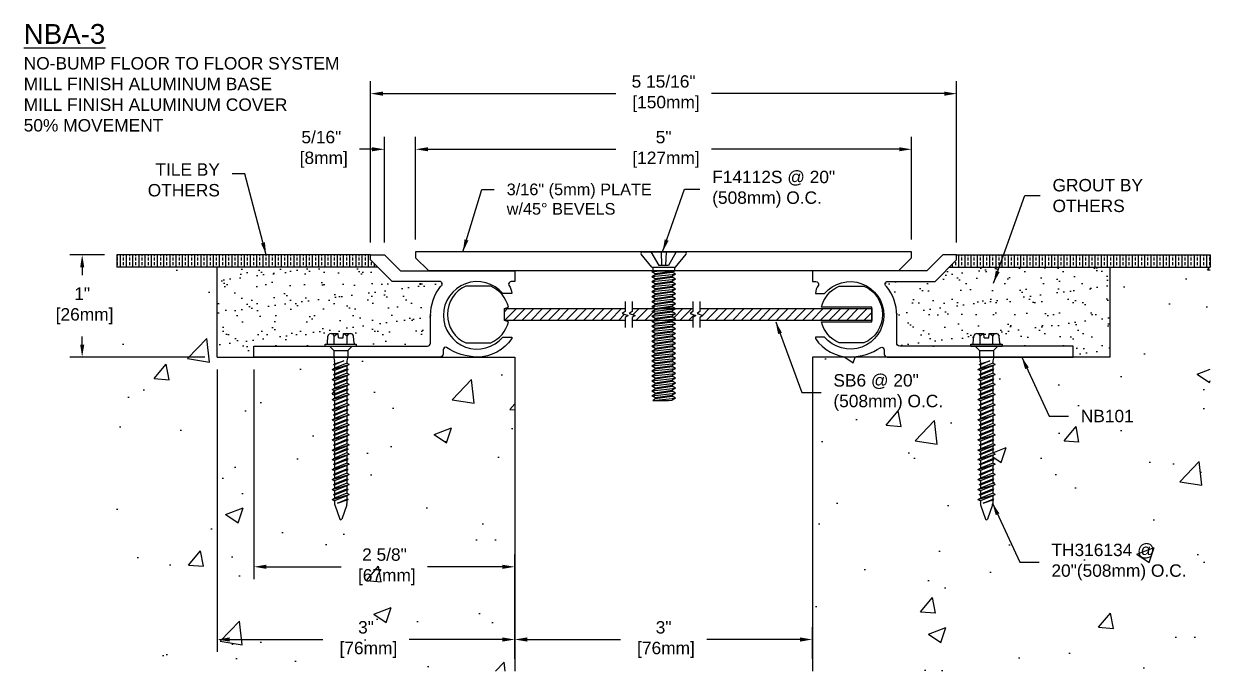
# Model space of a CAD drawing. Header units: inches. Extents: x 9.7 to 33.1, y 2.2 to 8.8.
# Drawn here: x 9.68 to 21.65, y 2.24 to 8.77 of the extents above; entities that cross this region are included whole.
import ezdxf

# ---------------------------------------------------------------- set-up
doc = ezdxf.new("R2010")
doc.units = ezdxf.units.IN
doc.header["$MEASUREMENT"] = 0
for name, color, linetype in [('ANCHORS', 4, 'Continuous'), ('CONDITIONS', 1, 'Continuous'), ('DIMENSIONS', 3, 'Continuous'), ('METALS', 7, 'Continuous'), ('TEXT', 2, 'Continuous')]:
    doc.layers.add(name, color=color, linetype=linetype)
doc.styles.add('Arial', font='arial.ttf')
doc.dimstyles.new('Arial', dxfattribs={"dimtxt": 0.125, "dimasz": 0.125, "dimexe": 0.125, "dimexo": 0.125, "dimgap": 0.125, "dimtad": 0, "dimtih": 1, "dimtoh": 1, "dimdec": 4, "dimzin": 3, "dimdsep": 46, "dimlunit": 4, "dimtxsty": 'Arial', "dimcen": 0.125, "dimadec": 0, "dimazin": 0, "dimtfac": 1, "dimtdec": 4, "dimtofl": 0, "dimtmove": 0, "dimatfit": 3, "dimfxl": 0, "dimfrac": 2, "dimtolj": 1, "dimtzin": 0, "dimarcsym": 0})

# ---------------------------------------------------------------- blocks, each defined once
blk = doc.blocks.new('NB101')
at = {"color": 7}
blk.add_lwpolyline([(0, 0.11), (1.75, 0.11, 0.414214), (1.78, 0.14), (1.78, 0.42, -0.169148), (1.882, 0.712, 0.705453), (1.879, 0.76), (1.394, 0.76), (1.176, 0.979), (1.176, 1.03), (1.316, 1.03), (1.476, 0.87), (2.63, 0.87), (2.63, 0.76), (2.594, 0.76, 0.552863), (2.569, 0.725, -0.162306), (2.599, 0.64), (2.509, 0.64, 2.723771), (2.509, 0.2), (2.599, 0.2), (2.599, 0.186, -0.25024), (2.25, 0, -0.145549), (1.941, 0.097, 0.525468), (1.907, 0.071), (1.907, 0.03, -0.414214), (1.877, 0), (0, 0)], format="xyb", close=True, dxfattribs=at)
blk = doc.blocks.new('Th316134')
for p, q in [((-0.135, 1.779), (-0.129, 1.85)), ((-0.097, 1.877), (-0.027, 1.877)), ((-0.065, 1.769), (-0.065, 1.85)), ((-0.023, 1.833), (-0.027, 1.877)), ((-0.023, 1.833), (0.023, 1.833)), ((0.023, 1.833), (0.027, 1.877)), ((0.027, 1.877), (0.097, 1.877)), ((0.064, 1.769), (0.064, 1.85)), ((0.135, 1.779), (0.129, 1.85)), ((-0.157, 1.75), (-0.157, 1.769)), ((-0.157, 1.769), (0.157, 1.769)), ((-0.157, 1.75), (0.157, 1.75)), ((-0.115, 1.75), (-0.07, 1.705)), ((-0.07, 1.705), (-0.07, 1.638)), ((-0.07, 1.705), (0.07, 1.705)), ((0.115, 1.75), (0.07, 1.705)), ((0.07, 1.705), (0.07, 1.638)), ((0.157, 1.769), (0.157, 1.75)), ((-0.086, 1.516), (0.086, 1.566)), ((-0.074, 1.566), (0.032, 1.603)), ((-0.074, 1.566), (-0.062, 1.573)), ((-0.074, 1.566), (-0.062, 1.56)), ((-0.069, 1.628), (-0.063, 1.602)), ((-0.062, 1.573), (0.032, 1.603)), ((0.032, 1.603), (-0.062, 1.56)), ((-0.062, 1.593), (-0.062, 1.573)), ((0.062, 1.579), (-0.062, 1.529)), ((-0.062, 1.56), (-0.062, 1.529)), ((0.062, 1.593), (0.062, 1.579)), ((0.086, 1.566), (0.062, 1.579)), ((0.086, 1.566), (0.062, 1.553)), ((0.069, 1.628), (0.063, 1.602)), ((-0.086, 1.516), (-0.062, 1.529)), ((-0.086, 1.516), (-0.062, 1.503)), ((-0.086, 1.414), (0.086, 1.465)), ((-0.074, 1.465), (0.074, 1.516)), ((-0.074, 1.465), (-0.062, 1.471)), ((-0.074, 1.465), (-0.062, 1.459)), ((0.062, 1.553), (-0.062, 1.503)), ((-0.062, 1.471), (0.062, 1.522)), ((0.062, 1.509), (-0.062, 1.459)), ((-0.062, 1.503), (-0.062, 1.471)), ((0.062, 1.478), (-0.062, 1.427)), ((-0.062, 1.459), (-0.062, 1.427)), ((0.062, 1.452), (-0.062, 1.401)), ((0.062, 1.553), (0.062, 1.522)), ((0.074, 1.516), (0.062, 1.522)), ((0.074, 1.516), (0.062, 1.509)), ((0.062, 1.509), (0.062, 1.478)), ((0.086, 1.465), (0.062, 1.478)), ((0.086, 1.465), (0.062, 1.452)), ((0.062, 1.452), (0.062, 1.42)), ((-0.086, 1.414), (-0.062, 1.427)), ((-0.086, 1.414), (-0.062, 1.401)), ((-0.086, 1.313), (0.086, 1.363)), ((-0.086, 1.313), (-0.062, 1.325)), ((-0.074, 1.363), (0.074, 1.414)), ((-0.074, 1.363), (-0.062, 1.369)), ((-0.074, 1.363), (-0.062, 1.357)), ((-0.062, 1.369), (0.062, 1.42)), ((0.062, 1.408), (-0.062, 1.357)), ((-0.062, 1.401), (-0.062, 1.369)), ((0.062, 1.376), (-0.062, 1.325)), ((-0.062, 1.357), (-0.062, 1.325)), ((0.062, 1.35), (-0.062, 1.3)), ((-0.062, 1.268), (0.062, 1.319)), ((0.074, 1.414), (0.062, 1.42)), ((0.074, 1.414), (0.062, 1.408)), ((0.062, 1.408), (0.062, 1.376)), ((0.086, 1.363), (0.062, 1.376)), ((0.086, 1.363), (0.062, 1.35)), ((0.062, 1.35), (0.062, 1.319)), ((0.074, 1.313), (0.062, 1.319)), ((-0.086, 1.313), (-0.062, 1.3)), ((-0.086, 1.211), (0.086, 1.262)), ((-0.086, 1.211), (-0.062, 1.224)), ((-0.086, 1.211), (-0.062, 1.198)), ((-0.074, 1.262), (0.074, 1.313)), ((-0.074, 1.262), (-0.062, 1.268)), ((-0.074, 1.262), (-0.062, 1.256)), ((-0.074, 1.16), (0.074, 1.211)), ((0.062, 1.306), (-0.062, 1.256)), ((-0.062, 1.3), (-0.062, 1.268)), ((0.062, 1.275), (-0.062, 1.224)), ((-0.062, 1.256), (-0.062, 1.224)), ((0.062, 1.249), (-0.062, 1.198)), ((-0.062, 1.166), (0.062, 1.217)), ((0.062, 1.205), (-0.062, 1.154)), ((-0.062, 1.198), (-0.062, 1.166)), ((0.074, 1.313), (0.062, 1.306)), ((0.062, 1.306), (0.062, 1.275)), ((0.086, 1.262), (0.062, 1.275)), ((0.086, 1.262), (0.062, 1.249)), ((0.062, 1.249), (0.062, 1.217)), ((0.074, 1.211), (0.062, 1.217)), ((0.074, 1.211), (0.062, 1.205)), ((0.062, 1.205), (0.062, 1.173)), ((-0.086, 1.109), (0.086, 1.16)), ((-0.086, 1.109), (-0.062, 1.122)), ((-0.086, 1.109), (-0.062, 1.096)), ((-0.074, 1.16), (-0.062, 1.166)), ((-0.074, 1.16), (-0.062, 1.154)), ((-0.074, 1.059), (0.074, 1.109)), ((0.062, 1.173), (-0.062, 1.122)), ((-0.062, 1.154), (-0.062, 1.122)), ((0.062, 1.147), (-0.062, 1.096)), ((-0.062, 1.065), (0.062, 1.116)), ((0.062, 1.103), (-0.062, 1.052)), ((-0.062, 1.096), (-0.062, 1.065)), ((0.086, 1.16), (0.062, 1.173)), ((0.086, 1.16), (0.062, 1.147)), ((0.062, 1.147), (0.062, 1.116)), ((0.074, 1.109), (0.062, 1.116)), ((0.074, 1.109), (0.062, 1.103)), ((0.062, 1.103), (0.062, 1.072)), ((-0.086, 1.008), (0.086, 1.059)), ((-0.086, 1.008), (-0.062, 1.021)), ((-0.086, 1.008), (-0.062, 0.995)), ((-0.086, 0.906), (0.086, 0.957)), ((-0.074, 1.059), (-0.062, 1.065)), ((-0.074, 1.059), (-0.062, 1.052)), ((-0.074, 0.957), (0.074, 1.008)), ((-0.074, 0.957), (-0.062, 0.963)), ((-0.074, 0.957), (-0.062, 0.951)), ((0.062, 1.072), (-0.062, 1.021)), ((-0.062, 1.052), (-0.062, 1.021)), ((0.062, 1.046), (-0.062, 0.995)), ((-0.062, 0.963), (0.062, 1.014)), ((0.062, 1.002), (-0.062, 0.951)), ((-0.062, 0.995), (-0.062, 0.963)), ((0.062, 0.97), (-0.062, 0.919)), ((0.086, 1.059), (0.062, 1.072)), ((0.086, 1.059), (0.062, 1.046)), ((0.062, 1.046), (0.062, 1.014)), ((0.074, 1.008), (0.062, 1.014)), ((0.074, 1.008), (0.062, 1.002)), ((0.062, 1.002), (0.062, 0.97)), ((0.086, 0.957), (0.062, 0.97)), ((0.086, 0.957), (0.062, 0.944)), ((-0.086, 0.906), (-0.062, 0.919)), ((-0.086, 0.906), (-0.062, 0.893)), ((-0.086, 0.805), (0.086, 0.855)), ((-0.074, 0.855), (0.074, 0.906)), ((-0.074, 0.855), (-0.062, 0.862)), ((-0.074, 0.855), (-0.062, 0.849)), ((-0.062, 0.951), (-0.062, 0.919)), ((0.062, 0.944), (-0.062, 0.893)), ((-0.062, 0.862), (0.062, 0.912)), ((0.062, 0.9), (-0.062, 0.849)), ((-0.062, 0.893), (-0.062, 0.862)), ((0.062, 0.868), (-0.062, 0.818)), ((-0.062, 0.849), (-0.062, 0.818)), ((0.062, 0.843), (-0.062, 0.792)), ((0.062, 0.944), (0.062, 0.912)), ((0.074, 0.906), (0.062, 0.912)), ((0.074, 0.906), (0.062, 0.9)), ((0.062, 0.9), (0.062, 0.868)), ((0.086, 0.855), (0.062, 0.868)), ((0.086, 0.855), (0.062, 0.843)), ((0.062, 0.843), (0.062, 0.811)), ((-0.086, 0.805), (-0.062, 0.818)), ((-0.086, 0.805), (-0.062, 0.792)), ((-0.086, 0.703), (0.086, 0.754)), ((-0.074, 0.754), (0.074, 0.805)), ((-0.074, 0.754), (-0.062, 0.76)), ((-0.074, 0.754), (-0.062, 0.748)), ((-0.062, 0.76), (0.062, 0.811)), ((0.062, 0.799), (-0.062, 0.748)), ((-0.062, 0.792), (-0.062, 0.76)), ((0.062, 0.767), (-0.062, 0.716)), ((-0.062, 0.748), (-0.062, 0.716)), ((0.062, 0.741), (-0.062, 0.69)), ((0.074, 0.805), (0.062, 0.811)), ((0.074, 0.805), (0.062, 0.799)), ((0.062, 0.799), (0.062, 0.767)), ((0.086, 0.754), (0.062, 0.767)), ((0.086, 0.754), (0.062, 0.741)), ((0.062, 0.749), (0.062, 0.717)), ((-0.086, 0.703), (-0.062, 0.716)), ((-0.086, 0.703), (-0.062, 0.69)), ((-0.086, 0.609), (0.086, 0.66)), ((-0.086, 0.609), (-0.062, 0.622)), ((-0.086, 0.609), (-0.062, 0.596)), ((-0.074, 0.66), (0.074, 0.711)), ((-0.074, 0.66), (-0.062, 0.666)), ((-0.074, 0.66), (-0.062, 0.654)), ((-0.074, 0.559), (0.074, 0.609)), ((-0.062, 0.666), (0.062, 0.717)), ((0.062, 0.705), (-0.062, 0.654)), ((-0.062, 0.698), (-0.062, 0.666)), ((0.062, 0.673), (-0.062, 0.622)), ((-0.062, 0.654), (-0.062, 0.622)), ((0.062, 0.647), (-0.062, 0.596)), ((-0.062, 0.565), (0.062, 0.616)), ((0.062, 0.603), (-0.062, 0.552)), ((0.074, 0.711), (0.062, 0.717)), ((0.074, 0.711), (0.062, 0.705)), ((0.062, 0.705), (0.062, 0.673)), ((0.086, 0.66), (0.062, 0.673)), ((0.086, 0.66), (0.062, 0.647)), ((0.062, 0.647), (0.062, 0.616)), ((0.074, 0.609), (0.062, 0.616)), ((0.074, 0.609), (0.062, 0.603)), ((0.062, 0.603), (0.062, 0.572)), ((-0.086, 0.508), (0.086, 0.559)), ((-0.086, 0.508), (-0.062, 0.521)), ((-0.086, 0.508), (-0.062, 0.495)), ((-0.074, 0.559), (-0.062, 0.565)), ((-0.074, 0.559), (-0.062, 0.552)), ((-0.074, 0.457), (0.074, 0.508)), ((-0.062, 0.596), (-0.062, 0.565)), ((0.062, 0.572), (-0.062, 0.521)), ((-0.062, 0.552), (-0.062, 0.521)), ((0.062, 0.546), (-0.062, 0.495)), ((-0.062, 0.463), (0.062, 0.514)), ((0.062, 0.502), (-0.062, 0.451)), ((-0.062, 0.495), (-0.062, 0.463)), ((0.086, 0.559), (0.062, 0.572)), ((0.086, 0.559), (0.062, 0.546)), ((0.062, 0.546), (0.062, 0.514)), ((0.074, 0.508), (0.062, 0.514)), ((0.074, 0.508), (0.062, 0.502)), ((0.062, 0.502), (0.062, 0.47)), ((-0.086, 0.406), (0.086, 0.457)), ((-0.086, 0.406), (-0.062, 0.419)), ((-0.086, 0.406), (-0.062, 0.393)), ((-0.074, 0.457), (-0.062, 0.463)), ((-0.074, 0.457), (-0.062, 0.451)), ((-0.074, 0.355), (0.074, 0.406)), ((-0.074, 0.355), (-0.062, 0.362)), ((0.062, 0.47), (-0.062, 0.419)), ((-0.062, 0.451), (-0.062, 0.419)), ((0.062, 0.444), (-0.062, 0.393)), ((-0.062, 0.362), (0.062, 0.412)), ((0.062, 0.4), (-0.062, 0.349)), ((-0.062, 0.393), (-0.062, 0.362)), ((0.062, 0.368), (-0.062, 0.318)), ((0.086, 0.457), (0.062, 0.47)), ((0.086, 0.457), (0.062, 0.444)), ((0.062, 0.444), (0.062, 0.412)), ((0.074, 0.406), (0.062, 0.412)), ((0.074, 0.406), (0.062, 0.4)), ((0.062, 0.4), (0.062, 0.368)), ((0.086, 0.355), (0.062, 0.368)), ((-0.086, 0.305), (0.086, 0.355)), ((-0.086, 0.305), (-0.062, 0.318)), ((-0.086, 0.305), (-0.062, 0.292)), ((-0.086, 0.203), (0.086, 0.254)), ((-0.074, 0.355), (-0.062, 0.349)), ((-0.074, 0.254), (0.074, 0.305)), ((-0.074, 0.254), (-0.062, 0.26)), ((-0.074, 0.254), (-0.062, 0.248)), ((-0.062, 0.349), (-0.062, 0.318)), ((0.062, 0.343), (-0.062, 0.292)), ((-0.062, 0.26), (0.062, 0.311)), ((0.062, 0.299), (-0.062, 0.248)), ((-0.062, 0.292), (-0.062, 0.26)), ((0.062, 0.267), (-0.062, 0.216)), ((-0.062, 0.248), (-0.062, 0.216)), ((0.062, 0.241), (-0.062, 0.19)), ((0.086, 0.355), (0.062, 0.343)), ((0.062, 0.343), (0.062, 0.311)), ((0.074, 0.305), (0.062, 0.311)), ((0.074, 0.305), (0.062, 0.299)), ((0.062, 0.299), (0.062, 0.267)), ((0.086, 0.254), (0.062, 0.267)), ((0.086, 0.254), (0.062, 0.241)), ((0.062, 0.241), (0.062, 0.209)), ((-0.086, 0.203), (-0.062, 0.216)), ((-0.086, 0.203), (-0.062, 0.19)), ((-0.062, 0.19), (-0.062, 0.164)), ((-0.06, 0.149), (-0.01, 0.006)), ((-0.034, 0.166), (0.062, 0.209)), ((-0.034, 0.166), (0.074, 0.203)), ((0.062, 0.197), (-0.034, 0.166)), ((0.06, 0.149), (0.01, 0.006)), ((0.074, 0.203), (0.062, 0.209)), ((0.074, 0.203), (0.062, 0.197)), ((0.062, 0.197), (0.062, 0.164))]:
    blk.add_line(p, q)
for centre, radius, start, end in [((-0.097, 1.845), 0.0327, 9.285, 170.715), ((0, 1.788), 0.0896, 107.4215, 136.0407), ((0, 1.788), 0.0896, 43.9593, 72.5785), ((0.097, 1.845), 0.0327, 9.285, 170.715), ((-0.146, 1.78), 0.0112, 270, 355), ((0.146, 1.78), 0.0112, 185, 270), ((-0.023, 1.638), 0.0465, 180, 191.9357), ((-0.109, 1.593), 0.0465, 0, 11.9357), ((0.109, 1.593), 0.0465, 168.0643, 180), ((0.023, 1.638), 0.0465, 348.0643, 0), ((-0.016, 0.164), 0.0465, 180, 199.3058), ((0.016, 0.164), 0.0465, 340.6942, 0), ((0, 0.011), 0.0106, 204.1001, 335.8999)]:
    blk.add_arc(centre, radius, start, end)
blk = doc.blocks.new('*D10')
at = {"layer": 'Defpoints', "color": 0}
for p in [(11.635, 5.411), (14.635, 2.564), (14.635, 2.244)]:
    blk.add_point(p, dxfattribs=at)
at = {"layer": 'DIMENSIONS', "color": 0, "lineweight": -2}
for p, q in [((11.635, 5.286), (11.635, 2.439)), ((14.635, 2.369), (14.635, 2.689)), ((11.76, 2.564), (12.701, 2.564)), ((14.51, 2.564), (13.57, 2.564))]:
    blk.add_line(p, q, dxfattribs=at)
at = {"layer": 'DIMENSIONS', "color": 0}
for points in [[(11.76, 2.585), (11.76, 2.543), (11.635, 2.564)], [(14.51, 2.585), (14.51, 2.543), (14.635, 2.564)]]:
    blk.add_solid(points, dxfattribs=at)
at = {"layer": 'DIMENSIONS', "color": 0, "insert": (13.135, 2.564), "char_height": 0.125, "attachment_point": 5, "style": 'Arial'}
blk.add_mtext('\\A1;3"\\P [76mm]', dxfattribs=at)
blk = doc.blocks.new('F14112S')
for p, q in [((-0.214, 0), (0.214, 0)), ((-0.128, 0), (-0.047, -0.137)), ((-0.025, 0), (-0.02, -0.137)), ((0.025, 0), (0.02, -0.137)), ((0.128, 0), (0.048, -0.137)), ((-0.119, -0.155), (-0.226, -0.024)), ((0.119, -0.155), (0.226, -0.024)), ((-0.119, -0.155), (0.119, -0.155)), ((-0.119, -0.2), (-0.108, -0.195)), ((-0.119, -0.2), (-0.068, -0.195)), ((-0.119, -0.2), (-0.085, -0.22)), ((-0.119, -0.25), (0.119, -0.225)), ((-0.119, -0.25), (-0.085, -0.23)), ((-0.108, -0.155), (-0.108, -0.195)), ((0.108, -0.195), (-0.108, -0.195)), ((-0.085, -0.22), (0.085, -0.195)), ((-0.085, -0.23), (0.085, -0.205)), ((-0.085, -0.22), (-0.085, -0.23)), ((0.048, -0.137), (-0.047, -0.137)), ((0.108, -0.195), (0.085, -0.205)), ((0.119, -0.225), (0.085, -0.205)), ((0.119, -0.225), (0.085, -0.245)), ((0.108, -0.155), (0.108, -0.195)), ((-0.119, -0.25), (-0.085, -0.27)), ((-0.119, -0.3), (0.119, -0.275)), ((-0.119, -0.3), (-0.085, -0.28)), ((-0.119, -0.3), (-0.085, -0.32)), ((-0.119, -0.35), (0.119, -0.325)), ((-0.119, -0.35), (-0.085, -0.33)), ((-0.119, -0.35), (-0.085, -0.37)), ((-0.085, -0.27), (0.085, -0.245)), ((-0.085, -0.28), (0.085, -0.255)), ((-0.085, -0.27), (-0.085, -0.28)), ((-0.085, -0.32), (0.085, -0.295)), ((-0.085, -0.33), (0.085, -0.305)), ((-0.085, -0.32), (-0.085, -0.33)), ((-0.085, -0.37), (0.085, -0.345)), ((-0.085, -0.38), (0.085, -0.355)), ((0.085, -0.245), (0.085, -0.255)), ((0.119, -0.275), (0.085, -0.255)), ((0.119, -0.275), (0.085, -0.295)), ((0.085, -0.295), (0.085, -0.305)), ((0.119, -0.325), (0.085, -0.305)), ((0.119, -0.325), (0.085, -0.345)), ((0.085, -0.345), (0.085, -0.355)), ((0.119, -0.375), (0.085, -0.355)), ((-0.119, -0.4), (0.119, -0.375)), ((-0.119, -0.4), (-0.085, -0.38)), ((-0.119, -0.4), (-0.085, -0.42)), ((-0.119, -0.45), (0.119, -0.425)), ((-0.119, -0.45), (-0.085, -0.43)), ((-0.119, -0.45), (-0.085, -0.47)), ((-0.119, -0.5), (0.119, -0.475)), ((-0.085, -0.37), (-0.085, -0.38)), ((-0.085, -0.42), (0.085, -0.395)), ((-0.085, -0.43), (0.085, -0.405)), ((-0.085, -0.42), (-0.085, -0.43)), ((-0.085, -0.47), (0.085, -0.445)), ((-0.085, -0.48), (0.085, -0.455)), ((-0.085, -0.47), (-0.085, -0.48)), ((0.119, -0.375), (0.085, -0.395)), ((0.085, -0.395), (0.085, -0.405)), ((0.119, -0.425), (0.085, -0.405)), ((0.119, -0.425), (0.085, -0.445)), ((0.085, -0.445), (0.085, -0.455)), ((0.119, -0.475), (0.085, -0.455)), ((0.119, -0.475), (0.085, -0.495)), ((-0.119, -0.5), (-0.085, -0.48)), ((-0.119, -0.5), (-0.085, -0.52)), ((-0.119, -0.55), (0.119, -0.525)), ((-0.119, -0.55), (-0.085, -0.53)), ((-0.119, -0.55), (-0.085, -0.57)), ((-0.119, -0.6), (0.119, -0.575)), ((-0.119, -0.6), (-0.085, -0.58)), ((-0.085, -0.52), (0.085, -0.495)), ((-0.085, -0.53), (0.085, -0.505)), ((-0.085, -0.52), (-0.085, -0.53)), ((-0.085, -0.57), (0.085, -0.545)), ((-0.085, -0.58), (0.085, -0.555)), ((-0.085, -0.57), (-0.085, -0.58)), ((-0.085, -0.62), (0.085, -0.595)), ((0.085, -0.495), (0.085, -0.505)), ((0.119, -0.525), (0.085, -0.505)), ((0.119, -0.525), (0.085, -0.545)), ((0.085, -0.545), (0.085, -0.555)), ((0.119, -0.575), (0.085, -0.555)), ((0.119, -0.575), (0.085, -0.595)), ((0.085, -0.595), (0.085, -0.605)), ((-0.119, -0.6), (-0.085, -0.62)), ((-0.119, -0.65), (0.119, -0.625)), ((-0.119, -0.65), (-0.085, -0.63)), ((-0.119, -0.65), (-0.085, -0.67)), ((-0.119, -0.7), (0.119, -0.675)), ((-0.119, -0.7), (-0.085, -0.68)), ((-0.119, -0.7), (-0.085, -0.72)), ((-0.085, -0.63), (0.085, -0.605)), ((-0.085, -0.62), (-0.085, -0.63)), ((-0.085, -0.67), (0.085, -0.645)), ((-0.085, -0.68), (0.085, -0.655)), ((-0.085, -0.67), (-0.085, -0.68)), ((-0.085, -0.72), (0.085, -0.695)), ((-0.085, -0.73), (0.085, -0.705)), ((0.119, -0.625), (0.085, -0.605)), ((0.119, -0.625), (0.085, -0.645)), ((0.085, -0.645), (0.085, -0.655)), ((0.119, -0.675), (0.085, -0.655)), ((0.119, -0.675), (0.085, -0.695)), ((0.085, -0.695), (0.085, -0.705)), ((0.119, -0.725), (0.085, -0.705)), ((-0.119, -0.75), (0.119, -0.725)), ((-0.119, -0.75), (-0.085, -0.73)), ((-0.119, -0.75), (-0.085, -0.77)), ((-0.119, -0.8), (0.119, -0.775)), ((-0.119, -0.8), (-0.085, -0.78)), ((-0.119, -0.8), (-0.085, -0.82)), ((-0.119, -0.85), (0.119, -0.825)), ((-0.119, -0.85), (-0.085, -0.83)), ((-0.085, -0.72), (-0.085, -0.73)), ((-0.085, -0.77), (0.085, -0.745)), ((-0.085, -0.78), (0.085, -0.755)), ((-0.085, -0.77), (-0.085, -0.78)), ((-0.085, -0.82), (0.085, -0.795)), ((-0.085, -0.83), (0.085, -0.805)), ((-0.085, -0.82), (-0.085, -0.83)), ((0.119, -0.725), (0.085, -0.745)), ((0.085, -0.745), (0.085, -0.755)), ((0.119, -0.775), (0.085, -0.755)), ((0.119, -0.775), (0.085, -0.795)), ((0.085, -0.795), (0.085, -0.805)), ((0.119, -0.825), (0.085, -0.805)), ((0.119, -0.825), (0.085, -0.845)), ((-0.119, -0.85), (-0.085, -0.87)), ((-0.119, -0.9), (0.119, -0.875)), ((-0.119, -0.9), (-0.085, -0.88)), ((-0.119, -0.9), (-0.085, -0.92)), ((-0.119, -0.95), (0.119, -0.925)), ((-0.119, -0.95), (-0.085, -0.93)), ((-0.119, -0.95), (-0.085, -0.97)), ((-0.085, -0.87), (0.085, -0.845)), ((-0.085, -0.88), (0.085, -0.855)), ((-0.085, -0.87), (-0.085, -0.88)), ((-0.085, -0.92), (0.085, -0.895)), ((-0.085, -0.93), (0.085, -0.905)), ((-0.085, -0.92), (-0.085, -0.93)), ((-0.085, -0.97), (0.085, -0.945)), ((-0.085, -0.98), (0.085, -0.955)), ((0.085, -0.845), (0.085, -0.855)), ((0.119, -0.875), (0.085, -0.855)), ((0.119, -0.875), (0.085, -0.895)), ((0.085, -0.895), (0.085, -0.905)), ((0.119, -0.925), (0.085, -0.905)), ((0.119, -0.925), (0.085, -0.945)), ((0.085, -0.945), (0.085, -0.955)), ((0.119, -0.975), (0.085, -0.955)), ((-0.119, -1), (0.119, -0.975)), ((-0.119, -1), (-0.085, -0.98)), ((-0.119, -1), (-0.085, -1.02)), ((-0.119, -1.05), (0.119, -1.025)), ((-0.119, -1.05), (-0.085, -1.03)), ((-0.119, -1.05), (-0.085, -1.07)), ((-0.119, -1.1), (0.119, -1.075)), ((-0.085, -0.97), (-0.085, -0.98)), ((-0.085, -1.02), (0.085, -0.995)), ((-0.085, -1.03), (0.085, -1.005)), ((-0.085, -1.02), (-0.085, -1.03)), ((-0.085, -1.07), (0.085, -1.045)), ((-0.085, -1.08), (0.085, -1.055)), ((-0.085, -1.07), (-0.085, -1.08)), ((0.119, -0.975), (0.085, -0.995)), ((0.085, -0.995), (0.085, -1.005)), ((0.119, -1.025), (0.085, -1.005)), ((0.119, -1.025), (0.085, -1.045)), ((0.085, -1.045), (0.085, -1.055)), ((0.119, -1.075), (0.085, -1.055)), ((0.119, -1.075), (0.085, -1.095)), ((-0.119, -1.1), (-0.085, -1.08)), ((-0.119, -1.1), (-0.085, -1.12)), ((-0.119, -1.15), (0.119, -1.125)), ((-0.119, -1.15), (-0.085, -1.13)), ((-0.119, -1.15), (-0.085, -1.17)), ((-0.119, -1.2), (0.119, -1.175)), ((-0.119, -1.2), (-0.085, -1.18)), ((-0.085, -1.12), (0.085, -1.095)), ((-0.085, -1.13), (0.085, -1.105)), ((-0.085, -1.12), (-0.085, -1.13)), ((-0.085, -1.17), (0.085, -1.145)), ((-0.085, -1.18), (0.085, -1.155)), ((-0.085, -1.17), (-0.085, -1.18)), ((-0.085, -1.22), (0.085, -1.195)), ((0.085, -1.095), (0.085, -1.105)), ((0.119, -1.125), (0.085, -1.105)), ((0.119, -1.125), (0.085, -1.145)), ((0.085, -1.145), (0.085, -1.155)), ((0.119, -1.175), (0.085, -1.155)), ((0.119, -1.175), (0.085, -1.195)), ((0.085, -1.195), (0.085, -1.205)), ((-0.119, -1.2), (-0.085, -1.22)), ((-0.119, -1.25), (0.119, -1.225)), ((-0.119, -1.25), (-0.085, -1.23)), ((-0.119, -1.25), (-0.085, -1.27)), ((-0.119, -1.3), (0.119, -1.275)), ((-0.119, -1.3), (-0.085, -1.28)), ((-0.119, -1.3), (-0.085, -1.32)), ((-0.085, -1.23), (0.085, -1.205)), ((-0.085, -1.22), (-0.085, -1.23)), ((-0.085, -1.27), (0.085, -1.245)), ((-0.085, -1.28), (0.085, -1.255)), ((-0.085, -1.27), (-0.085, -1.28)), ((-0.085, -1.32), (0.085, -1.295)), ((-0.085, -1.33), (0.085, -1.305)), ((0.119, -1.225), (0.085, -1.205)), ((0.119, -1.225), (0.085, -1.245)), ((0.085, -1.245), (0.085, -1.255)), ((0.119, -1.275), (0.085, -1.255)), ((0.119, -1.275), (0.085, -1.295)), ((0.085, -1.295), (0.085, -1.305)), ((0.119, -1.325), (0.085, -1.305)), ((-0.119, -1.35), (0.119, -1.325)), ((-0.119, -1.35), (-0.085, -1.33)), ((-0.119, -1.35), (-0.085, -1.37)), ((-0.119, -1.4), (0.119, -1.375)), ((-0.119, -1.4), (-0.085, -1.38)), ((-0.119, -1.4), (-0.085, -1.42)), ((-0.119, -1.45), (0.119, -1.425)), ((-0.119, -1.45), (-0.085, -1.43)), ((-0.085, -1.32), (-0.085, -1.33)), ((-0.085, -1.37), (0.085, -1.345)), ((-0.085, -1.38), (0.085, -1.355)), ((-0.085, -1.37), (-0.085, -1.38)), ((-0.085, -1.42), (0.085, -1.395)), ((-0.085, -1.43), (0.085, -1.405)), ((-0.085, -1.42), (-0.085, -1.43)), ((0.119, -1.325), (0.085, -1.345)), ((0.085, -1.345), (0.085, -1.355)), ((0.119, -1.375), (0.085, -1.355)), ((0.119, -1.375), (0.085, -1.395)), ((0.085, -1.395), (0.085, -1.405)), ((0.119, -1.425), (0.085, -1.405)), ((0.119, -1.425), (0.085, -1.445)), ((-0.119, -1.45), (-0.085, -1.47)), ((-0.11, -1.5), (0.119, -1.475)), ((-0.11, -1.5), (-0.085, -1.48)), ((-0.11, -1.5), (0.048, -1.5)), ((-0.085, -1.47), (0.085, -1.445)), ((-0.085, -1.48), (0.085, -1.455)), ((-0.085, -1.47), (-0.085, -1.48)), ((0.048, -1.5), (0.085, -1.495)), ((0.085, -1.445), (0.085, -1.455)), ((0.119, -1.475), (0.085, -1.455)), ((0.119, -1.475), (0.085, -1.495))]:
    blk.add_line(p, q)
for centre, start, end in [((-0.214, -0.015), 90, 219.032), ((0.214, -0.015), 320.968, 90)]:
    blk.add_arc(centre, 0.015, start, end)
blk = doc.blocks.new('*D12')
at = {"layer": 'Defpoints', "color": 0}
for p in [(10.625, 6.442), (10.274, 5.411), (11.635, 5.411)]:
    blk.add_point(p, dxfattribs=at)
at = {"layer": 'DIMENSIONS', "color": 0, "lineweight": -2}
for p, q in [((10.5, 6.442), (10.149, 6.442)), ((10.274, 6.317), (10.274, 6.236)), ((10.274, 5.536), (10.274, 5.617)), ((11.51, 5.411), (10.149, 5.411))]:
    blk.add_line(p, q, dxfattribs=at)
at = {"layer": 'DIMENSIONS', "color": 0}
for points in [[(10.254, 6.317), (10.295, 6.317), (10.274, 6.442)], [(10.254, 5.536), (10.295, 5.536), (10.274, 5.411)]]:
    blk.add_solid(points, dxfattribs=at)
at = {"layer": 'DIMENSIONS', "color": 0, "insert": (10.274, 5.927), "char_height": 0.125, "attachment_point": 5, "style": 'Arial'}
blk.add_mtext('\\A1;1"\\P [26mm]', dxfattribs=at)
blk = doc.blocks.new('*D13')
at = {"layer": 'Defpoints', "color": 0}
for p in [(12.006, 5.411), (14.635, 3.297), (14.635, 2.244)]:
    blk.add_point(p, dxfattribs=at)
at = {"layer": 'DIMENSIONS', "color": 0, "lineweight": -2}
for p, q in [((12.006, 5.286), (12.006, 3.172)), ((14.635, 2.369), (14.635, 3.422)), ((12.131, 3.297), (12.886, 3.297)), ((14.51, 3.297), (13.755, 3.297))]:
    blk.add_line(p, q, dxfattribs=at)
at = {"layer": 'DIMENSIONS', "color": 0}
for points in [[(12.131, 3.318), (12.131, 3.276), (12.006, 3.297)], [(14.51, 3.318), (14.51, 3.276), (14.635, 3.297)]]:
    blk.add_solid(points, dxfattribs=at)
at = {"layer": 'DIMENSIONS', "color": 0, "insert": (13.321, 3.297), "char_height": 0.125, "attachment_point": 5, "style": 'Arial'}
blk.add_mtext('\\A1;2 5/8"\\P [67mm]', dxfattribs=at)
blk = doc.blocks.new('*D14')
at = {"layer": 'Defpoints', "color": 0}
for p in [(17.635, 2.564), (14.635, 2.244), (17.635, 2.244)]:
    blk.add_point(p, dxfattribs=at)
at = {"layer": 'DIMENSIONS', "color": 0, "lineweight": -2}
for p, q in [((14.635, 2.369), (14.635, 2.689)), ((17.635, 2.369), (17.635, 2.689)), ((14.76, 2.564), (15.701, 2.564)), ((17.51, 2.564), (16.57, 2.564))]:
    blk.add_line(p, q, dxfattribs=at)
at = {"layer": 'DIMENSIONS', "color": 0}
for points in [[(14.76, 2.585), (14.76, 2.543), (14.635, 2.564)], [(17.51, 2.585), (17.51, 2.543), (17.635, 2.564)]]:
    blk.add_solid(points, dxfattribs=at)
at = {"layer": 'DIMENSIONS', "color": 0, "insert": (16.135, 2.564), "char_height": 0.125, "attachment_point": 5, "style": 'Arial'}
blk.add_mtext('\\A1;3"\\P [76mm]', dxfattribs=at)
blk = doc.blocks.new('*D15')
at = {"layer": 'Defpoints', "color": 0}
for p in [(18.635, 7.505), (13.635, 6.472), (18.635, 6.472)]:
    blk.add_point(p, dxfattribs=at)
at = {"layer": 'DIMENSIONS', "color": 0, "lineweight": -2}
for p, q in [((13.635, 6.597), (13.635, 7.63)), ((18.635, 6.597), (18.635, 7.63)), ((13.76, 7.505), (15.652, 7.505)), ((18.51, 7.505), (16.619, 7.505))]:
    blk.add_line(p, q, dxfattribs=at)
at = {"layer": 'DIMENSIONS', "color": 0}
for points in [[(13.76, 7.526), (13.76, 7.485), (13.635, 7.505)], [(18.51, 7.526), (18.51, 7.485), (18.635, 7.505)]]:
    blk.add_solid(points, dxfattribs=at)
at = {"layer": 'DIMENSIONS', "color": 0, "insert": (16.135, 7.505), "char_height": 0.125, "attachment_point": 5, "style": 'Arial'}
blk.add_mtext('\\A1;5"\\P [127mm]', dxfattribs=at)
blk = doc.blocks.new('*D16')
at = {"layer": 'Defpoints', "color": 0}
for p in [(13.321, 7.505), (13.635, 6.472), (13.321, 6.442)]:
    blk.add_point(p, dxfattribs=at)
at = {"layer": 'DIMENSIONS', "color": 0, "lineweight": -2}
for p, q in [((13.321, 6.567), (13.321, 7.63)), ((13.635, 6.597), (13.635, 7.63)), ((13.196, 7.505), (13.071, 7.505)), ((13.76, 7.505), (13.885, 7.505))]:
    blk.add_line(p, q, dxfattribs=at)
at = {"layer": 'DIMENSIONS', "color": 0}
for points in [[(13.196, 7.526), (13.196, 7.485), (13.321, 7.505)], [(13.76, 7.526), (13.76, 7.485), (13.635, 7.505)]]:
    blk.add_solid(points, dxfattribs=at)
at = {"layer": 'DIMENSIONS', "color": 0, "insert": (12.685, 7.505), "char_height": 0.125, "attachment_point": 5, "style": 'Arial'}
blk.add_mtext('\\A1;5/16"\\P [8mm]', dxfattribs=at)
blk = doc.blocks.new('*D17')
at = {"layer": 'Defpoints', "color": 0}
for p in [(19.089, 8.066), (13.181, 6.442), (19.089, 6.442)]:
    blk.add_point(p, dxfattribs=at)
at = {"layer": 'DIMENSIONS', "color": 0, "lineweight": -2}
for p, q in [((13.181, 6.567), (13.181, 8.191)), ((19.089, 6.567), (19.089, 8.191)), ((13.306, 8.066), (15.652, 8.066)), ((18.964, 8.066), (16.619, 8.066))]:
    blk.add_line(p, q, dxfattribs=at)
at = {"layer": 'DIMENSIONS', "color": 0}
for points in [[(13.306, 8.087), (13.306, 8.045), (13.181, 8.066)], [(18.964, 8.087), (18.964, 8.045), (19.089, 8.066)]]:
    blk.add_solid(points, dxfattribs=at)
at = {"layer": 'DIMENSIONS', "color": 0, "insert": (16.135, 8.066), "char_height": 0.125, "attachment_point": 5, "style": 'Arial'}
blk.add_mtext('\\A1;5 15/16"\\P [150mm]', dxfattribs=at)
blk = doc.blocks.new('SB6')
h = blk.add_hatch()
h.set_pattern_fill('ANSI31', color=256, scale=0.5, style=0)
h.paths.add_polyline_path([(11.575, 5.757), (11.575, 5.877), (9.841, 5.877), (9.841, 5.847), (9.812, 5.828), (9.87, 5.806), (9.841, 5.787), (9.841, 5.757)])
h.paths.add_polyline_path([(9.771, 5.757), (9.771, 5.787), (9.8, 5.806), (9.742, 5.828), (9.771, 5.847), (9.771, 5.877), (9.589, 5.877), (9.595, 5.873), (9.561, 5.854), (9.561, 5.843), (9.595, 5.823), (9.561, 5.804), (9.561, 5.793), (9.595, 5.773), (9.566, 5.757)])
h.paths.add_polyline_path([(9.357, 5.798), (9.391, 5.818), (9.391, 5.829), (9.357, 5.848), (9.391, 5.868), (9.391, 5.877), (9.158, 5.877), (9.158, 5.847), (9.129, 5.828), (9.187, 5.806), (9.158, 5.787), (9.158, 5.757), (9.371, 5.757), (9.391, 5.768), (9.391, 5.779)])
h.paths.add_polyline_path([(7.87, 5.877), (7.87, 5.757), (9.088, 5.757), (9.088, 5.787), (9.117, 5.806), (9.059, 5.828), (9.088, 5.847), (9.088, 5.877)])
for points in [[(7.911, 5.891, 0.233897), (7.733, 6.103), (7.483, 6.103, 0.654654), (7.483, 5.53), (7.733, 5.53, 0.233897), (7.911, 5.743), (7.87, 5.757), (7.87, 5.877)], [(11.575, 5.891), (11.066, 5.891, -0.233897), (11.245, 6.103), (11.495, 6.103, -0.654654), (11.495, 5.53), (11.245, 5.53, -0.233897), (11.066, 5.743), (11.575, 5.743)]]:
    blk.add_lwpolyline(points, format="xyb", close=True)
for points in [[(7.87, 5.877), (9.088, 5.877)], [(9.088, 5.947), (9.088, 5.847), (9.059, 5.828), (9.117, 5.806), (9.088, 5.787), (9.088, 5.687)], [(9.158, 5.947), (9.158, 5.847), (9.129, 5.828), (9.187, 5.806), (9.158, 5.787), (9.158, 5.687)], [(9.158, 5.877), (9.771, 5.877)], [(9.771, 5.947), (9.771, 5.847), (9.742, 5.828), (9.8, 5.806), (9.771, 5.787), (9.771, 5.687)], [(9.841, 5.947), (9.841, 5.847), (9.812, 5.828), (9.87, 5.806), (9.841, 5.787), (9.841, 5.687)], [(9.841, 5.877), (11.575, 5.877), (11.575, 5.757), (9.841, 5.757)], [(9.088, 5.757), (7.87, 5.757)], [(9.771, 5.757), (9.158, 5.757)]]:
    blk.add_lwpolyline(points)

msp = doc.modelspace()

# ---------------------------------------------------------------- hatches: boundary and pattern name
at = {"layer": 'CONDITIONS'}
h = msp.add_hatch(dxfattribs=at)
h.set_pattern_fill('ANSI33', color=256, scale=0.25, angle=45, style=0)
h.set_pattern_definition([(90, (6.65981, 0.023315), (-0.0625, 1e-17), []), (90, (6.69106, 0.054565), (-0.0625, 1e-17), [0.03125, -0.015625])])
h.paths.add_polyline_path([(13.18143, 6.4417), (10.62506, 6.4417), (10.62506, 6.3167), (13.25454, 6.3167), (13.18143, 6.38985)])
h = msp.add_hatch(dxfattribs=at)
h.set_pattern_fill('ANSI33', color=256, scale=0.25, angle=45, style=0)
h.set_pattern_definition([(90, (25.611054, 0.023315), (0.0625, 1e-17), []), (90, (25.579804, 0.054565), (0.0625, 1e-17), [0.03125, -0.015625])])
h.paths.add_polyline_path([(19.08944, 6.4417), (21.6458, 6.4417), (21.6458, 6.3167), (19.01632, 6.3167), (19.08944, 6.38985)])
h = msp.add_hatch(dxfattribs=at)
h.set_pattern_fill('AR-CONC', color=256, scale=0.25, style=0)
h.set_pattern_definition([(50, (6.6598, 0.0233), (1.79315, -0.15688), [0.1875, -2.0625]), (355, (6.6598, 0.0233), (-0.34688, 1.88048), [0.15, -1.65]), (100.451, (6.8092, 0.0102), (1.44627, 1.7236), [0.15935, -1.75286]), (46.184, (6.6598, 0.5233), (2.6681, -0.4138), [0.28125, -3.09375]), (96.636, (6.8822, 0.4888), (2.33666, 2.4353), [0.239, -2.6293]), (351.184, (6.6598, 0.5233), (2.33665, 2.4353), [0.225, -2.475]), (21, (6.9098, 0.3983), (1.49227, -1.00655), [0.1875, -2.0625]), (326, (6.9098, 0.3983), (0.6083, 1.81288), [0.15, -1.65]), (71.451, (7.0342, 0.3144), (2.10056, 0.80633), [0.15935, -1.75286]), (37.5, (6.6598, 0.0233), (0.0304, 0.832235), [0, -1.63, 0, -1.675, 0, -1.65625]), (7.5, (6.6598, 0.0233), (0.65767, 0.98603), [0, -0.955, 0, -1.5925, 0, -0.63125]), (327.5, (6.1023, 0.0233), (1.334556, -0.056387), [0, -0.625, 0, -1.95, 0, -2.5875]), (317.5, (5.8523, 0.0233), (1.45797, 0.25026), [0, -0.8125, 0, -1.295, 0, -1.8375])])
h.paths.add_polyline_path([(14.63543, 5.41134), (12.95028, 5.41134), (12.95028, 5.40404), (12.94378, 5.37332, 0.05212645), (12.94278, 5.3637), (12.94278, 5.35033), (12.96678, 5.33741), (12.94278, 5.32448), (12.94278, 5.29279), (12.95422, 5.28663), (12.94278, 5.28046), (12.94278, 5.24877), (12.96678, 5.23584), (12.94278, 5.22292), (12.94278, 5.19123), (12.95422, 5.18506), (12.94278, 5.1789), (12.94278, 5.14721), (12.96678, 5.13428), (12.94278, 5.12136), (12.94278, 5.08966), (12.95422, 5.0835), (12.94278, 5.07734), (12.94278, 5.04564), (12.96678, 5.03272), (12.94278, 5.01979), (12.94278, 4.9881), (12.95422, 4.98194), (12.94278, 4.97577), (12.94278, 4.94408), (12.96678, 4.93116), (12.94278, 4.91823), (12.94278, 4.88654), (12.95422, 4.88038), (12.94278, 4.87421), (12.94278, 4.84252), (12.96678, 4.82959), (12.94278, 4.81667), (12.94278, 4.78498), (12.95422, 4.77881), (12.94278, 4.77265), (12.94278, 4.74096), (12.96678, 4.72803), (12.94278, 4.71511), (12.94278, 4.68341), (12.95422, 4.67725), (12.94278, 4.67109), (12.94278, 4.63939), (12.96678, 4.62647), (12.94278, 4.61354), (12.94278, 4.58185), (12.95422, 4.57569), (12.94278, 4.56952), (12.94278, 4.53783), (12.96678, 4.52491), (12.94278, 4.51198), (12.94278, 4.4881), (12.95422, 4.48194), (12.94278, 4.47577), (12.94278, 4.44408), (12.96678, 4.43116), (12.94278, 4.41823), (12.94278, 4.38654), (12.95422, 4.38038), (12.94278, 4.37421), (12.94278, 4.34252), (12.96678, 4.32959), (12.94278, 4.31667), (12.94278, 4.28498), (12.95422, 4.27881), (12.94278, 4.27265), (12.94278, 4.24096), (12.96678, 4.22803), (12.94278, 4.21511), (12.94278, 4.18341), (12.95422, 4.17725), (12.94278, 4.17109), (12.94278, 4.13939), (12.96678, 4.12647), (12.94278, 4.11354), (12.94278, 4.08185), (12.95422, 4.07569), (12.94278, 4.06952), (12.94278, 4.03783), (12.96678, 4.02491), (12.94278, 4.01198), (12.94278, 3.98029), (12.95422, 3.97413), (12.94278, 3.96796), (12.94278, 3.93534, -0.08443704), (12.94016, 3.91997), (12.89075, 3.77891, -0.77412328), (12.8703, 3.77891), (12.82089, 3.91997, -0.08443704), (12.81828, 3.93534), (12.81828, 3.9612), (12.79428, 3.97413), (12.81828, 3.98705), (12.81828, 4.01874), (12.80683, 4.02491), (12.81828, 4.03107), (12.81828, 4.06276), (12.79428, 4.07569), (12.81828, 4.08861), (12.81828, 4.12031), (12.80683, 4.12647), (12.81828, 4.13263), (12.81828, 4.16433), (12.79428, 4.17725), (12.81828, 4.19018), (12.81828, 4.22187), (12.80683, 4.22803), (12.81828, 4.2342), (12.81828, 4.26589), (12.79428, 4.27881), (12.81828, 4.29174), (12.81828, 4.32343), (12.80683, 4.32959), (12.81828, 4.33576), (12.81828, 4.36745), (12.79428, 4.38038), (12.81828, 4.3933), (12.81828, 4.42499), (12.80683, 4.43116), (12.81828, 4.43732), (12.81828, 4.4612), (12.79428, 4.47413), (12.81828, 4.48705), (12.81828, 4.51874), (12.80683, 4.52491), (12.81828, 4.53107), (12.81828, 4.56276), (12.79428, 4.57569), (12.81828, 4.58861), (12.81828, 4.62031), (12.80683, 4.62647), (12.81828, 4.63263), (12.81828, 4.66433), (12.79428, 4.67725), (12.81828, 4.69018), (12.81828, 4.72187), (12.80683, 4.72803), (12.81828, 4.7342), (12.81828, 4.76589), (12.79428, 4.77881), (12.81828, 4.79174), (12.81828, 4.82343), (12.80683, 4.82959), (12.81828, 4.83576), (12.81828, 4.86745), (12.79428, 4.88038), (12.81828, 4.8933), (12.81828, 4.92499), (12.80683, 4.93116), (12.81828, 4.93732), (12.81828, 4.96901), (12.79428, 4.98194), (12.81828, 4.99486), (12.81828, 5.02656), (12.80683, 5.03272), (12.81828, 5.03888), (12.81828, 5.07058), (12.79428, 5.0835), (12.81828, 5.09643), (12.81828, 5.12812), (12.80683, 5.13428), (12.81828, 5.14045), (12.81828, 5.17214), (12.79428, 5.18506), (12.81828, 5.19799), (12.81828, 5.22968), (12.80683, 5.23584), (12.81828, 5.24201), (12.81828, 5.2737), (12.79428, 5.28663), (12.81828, 5.29955), (12.81828, 5.33124), (12.80683, 5.33741), (12.81828, 5.34357), (12.81828, 5.3637, 0.05212645), (12.81727, 5.37332), (12.81078, 5.40404), (12.81078, 5.41134), (12.00562, 5.41134), (11.63543, 5.41134), (11.63543, 6.3167), (10.62506, 6.3167), (10.62506, 2.2439), (14.63543, 2.2439)])
h.paths.add_polyline_path([(12.87136, 2.76333), (13.3995, 2.76333), (13.3995, 2.36435), (12.87136, 2.36435)], flags=24)
h.paths.add_polyline_path([(13.05561, 3.4976), (13.58545, 3.4976), (13.58545, 3.09699), (13.05561, 3.09699)], flags=24)
h = msp.add_hatch(dxfattribs=at)
h.set_pattern_fill('AR-SAND', color=256, scale=0.125, style=0)
h.set_pattern_definition([(37.5, (6.65981, 0.02332), (-0.007874, 0.240853), [0, -0.19, 0, -0.2125, 0, -0.203125]), (7.5, (6.6598, 0.0233), (0.221222, 0.352768), [0, -0.1025, 0, -0.17125, 0, -0.065625]), (327.5, (6.50606, 0.02332), (0.3892677, 0.0007074), [0, -0.0625, 0, -0.225, 0, -0.29375]), (317.5, (6.50606, 0.0233), (0.375766, 0.10971), [0, -0.03125, 0, -0.1475, 0, -0.16875])])
h.paths.add_polyline_path([(13.88731, 6.12371, 0.70545339), (13.88508, 6.17152), (13.39945, 6.17172), (13.25454, 6.3167), (11.63543, 6.3167), (11.63543, 5.41134), (12.00562, 5.41134), (12.00562, 5.521), (12.72378, 5.521), (12.72378, 5.53975), (12.7341, 5.53975, 0.38887873), (12.74531, 5.55002), (12.75153, 5.62109, -0.36750749), (12.78378, 5.6485), (12.85334, 5.6485), (12.85728, 5.6035), (12.90378, 5.6035), (12.90771, 5.6485), (12.97728, 5.6485, -0.36750749), (13.00953, 5.62109), (13.01575, 5.55002, 0.38887873), (13.02695, 5.53975), (13.03728, 5.53975), (13.03728, 5.521), (13.75543, 5.521, 0.41421356), (13.78543, 5.551), (13.78543, 5.83127, -0.16919131)])
h = msp.add_hatch(dxfattribs=at)
h.set_pattern_fill('AR-CONC', color=256, scale=0.25, style=0)
h.set_pattern_definition([(50, (8.6598, 0.0233), (1.79315, -0.15688), [0.1875, -2.0625]), (355, (8.6598, 0.0233), (-0.34688, 1.88048), [0.15, -1.65]), (100.451, (8.8092, 0.0102), (1.44627, 1.7236), [0.15935, -1.75286]), (46.184, (8.6598, 0.5233), (2.6681, -0.4138), [0.28125, -3.09375]), (96.636, (8.8822, 0.4888), (2.33666, 2.4353), [0.23903, -2.6293]), (351.184, (8.6598, 0.5233), (2.33665, 2.4353), [0.225, -2.475]), (21, (8.9098, 0.3983), (1.49227, -1.00655), [0.1875, -2.0625]), (326, (8.9098, 0.3983), (0.6083, 1.81288), [0.15, -1.65]), (71.451, (9.0342, 0.3144), (2.10056, 0.80633), [0.15935, -1.75286]), (37.5, (8.6598, 0.0233), (0.0304, 0.832235), [0, -1.63, 0, -1.675, 0, -1.65625]), (7.5, (8.6598, 0.0233), (0.657674, 0.98603), [0, -0.955, 0, -1.5925, 0, -0.63125]), (327.5, (8.1023, 0.0233), (1.334556, -0.056387), [0, -0.625, 0, -1.95, 0, -2.5875]), (317.5, (7.8523, 0.0233), (1.457965, 0.25026), [0, -0.8125, 0, -1.295, 0, -1.8375])])
h.paths.add_polyline_path([(21.6458, 6.3167), (20.63543, 6.3167), (20.63543, 5.41134), (19.46009, 5.41134), (19.46009, 5.40404), (19.45359, 5.37332, 0.05212645), (19.45259, 5.3637), (19.45259, 5.35033), (19.47659, 5.33741), (19.45259, 5.32448), (19.45259, 5.29279), (19.46403, 5.28663), (19.45259, 5.28046), (19.45259, 5.24877), (19.47659, 5.23584), (19.45259, 5.22292), (19.45259, 5.19123), (19.46403, 5.18506), (19.45259, 5.1789), (19.45259, 5.14721), (19.47659, 5.13428), (19.45259, 5.12136), (19.45259, 5.08966), (19.46403, 5.0835), (19.45259, 5.07734), (19.45259, 5.04564), (19.47659, 5.03272), (19.45259, 5.01979), (19.45259, 4.9881), (19.46403, 4.98194), (19.45259, 4.97577), (19.45259, 4.94408), (19.47659, 4.93116), (19.45259, 4.91823), (19.45259, 4.88654), (19.46403, 4.88038), (19.45259, 4.87421), (19.45259, 4.84252), (19.47659, 4.82959), (19.45259, 4.81667), (19.45259, 4.78498), (19.46403, 4.77881), (19.45259, 4.77265), (19.45259, 4.74096), (19.47659, 4.72803), (19.45259, 4.71511), (19.45259, 4.68341), (19.46403, 4.67725), (19.45259, 4.67109), (19.45259, 4.63939), (19.47659, 4.62647), (19.45259, 4.61354), (19.45259, 4.58185), (19.46403, 4.57569), (19.45259, 4.56952), (19.45259, 4.53783), (19.47659, 4.52491), (19.45259, 4.51198), (19.45259, 4.4881), (19.46403, 4.48194), (19.45259, 4.47577), (19.45259, 4.44408), (19.47659, 4.43116), (19.45259, 4.41823), (19.45259, 4.38654), (19.46403, 4.38038), (19.45259, 4.37421), (19.45259, 4.34252), (19.47659, 4.32959), (19.45259, 4.31667), (19.45259, 4.28498), (19.46403, 4.27881), (19.45259, 4.27265), (19.45259, 4.24096), (19.47659, 4.22803), (19.45259, 4.21511), (19.45259, 4.18341), (19.46403, 4.17725), (19.45259, 4.17109), (19.45259, 4.13939), (19.47659, 4.12647), (19.45259, 4.11354), (19.45259, 4.08185), (19.46403, 4.07569), (19.45259, 4.06952), (19.45259, 4.03783), (19.47659, 4.02491), (19.45259, 4.01198), (19.45259, 3.98029), (19.46403, 3.97413), (19.45259, 3.96796), (19.45259, 3.93534, -0.08443704), (19.44997, 3.91997), (19.40056, 3.77891, -0.77412328), (19.38011, 3.77891), (19.3307, 3.91997, -0.08443704), (19.32809, 3.93534), (19.32809, 3.9612), (19.30409, 3.97413), (19.32809, 3.98705), (19.32809, 4.01874), (19.31664, 4.02491), (19.32809, 4.03107), (19.32809, 4.06276), (19.30409, 4.07569), (19.32809, 4.08861), (19.32809, 4.12031), (19.31664, 4.12647), (19.32809, 4.13263), (19.32809, 4.16433), (19.30409, 4.17725), (19.32809, 4.19018), (19.32809, 4.22187), (19.31664, 4.22803), (19.32809, 4.2342), (19.32809, 4.26589), (19.30409, 4.27881), (19.32809, 4.29174), (19.32809, 4.32343), (19.31664, 4.32959), (19.32809, 4.33576), (19.32809, 4.36745), (19.30409, 4.38038), (19.32809, 4.3933), (19.32809, 4.42499), (19.31664, 4.43116), (19.32809, 4.43732), (19.32809, 4.4612), (19.30409, 4.47413), (19.32809, 4.48705), (19.32809, 4.51874), (19.31664, 4.52491), (19.32809, 4.53107), (19.32809, 4.56276), (19.30409, 4.57569), (19.32809, 4.58861), (19.32809, 4.62031), (19.31664, 4.62647), (19.32809, 4.63263), (19.32809, 4.66433), (19.30409, 4.67725), (19.32809, 4.69018), (19.32809, 4.72187), (19.31664, 4.72803), (19.32809, 4.7342), (19.32809, 4.76589), (19.30409, 4.77881), (19.32809, 4.79174), (19.32809, 4.82343), (19.31664, 4.82959), (19.32809, 4.83576), (19.32809, 4.86745), (19.30409, 4.88038), (19.32809, 4.8933), (19.32809, 4.92499), (19.31664, 4.93116), (19.32809, 4.93732), (19.32809, 4.96901), (19.30409, 4.98194), (19.32809, 4.99486), (19.32809, 5.02656), (19.31664, 5.03272), (19.32809, 5.03888), (19.32809, 5.07058), (19.30409, 5.0835), (19.32809, 5.09643), (19.32809, 5.12812), (19.31664, 5.13428), (19.32809, 5.14045), (19.32809, 5.17214), (19.30409, 5.18506), (19.32809, 5.19799), (19.32809, 5.22968), (19.31664, 5.23584), (19.32809, 5.24201), (19.32809, 5.2737), (19.30409, 5.28663), (19.32809, 5.29955), (19.32809, 5.33124), (19.31664, 5.33741), (19.32809, 5.34357), (19.32809, 5.3637, 0.05212645), (19.32708, 5.37332), (19.32059, 5.40404), (19.32059, 5.41134), (17.63543, 5.41134), (17.63543, 2.2439), (21.6458, 2.2439)])
h.paths.add_polyline_path([(19.21606, 2.46116), (19.76406, 2.46116), (19.76406, 2.27366), (19.21606, 2.27366)], flags=24)
h.paths.add_polyline_path([(18.0731, 5.2088), (19.21592, 5.2088), (19.21592, 4.7717), (18.0731, 4.7717)], flags=24)
h.paths.add_polyline_path([(20.01319, 3.56296), (21.40942, 3.56296), (21.40942, 3.12585), (20.01319, 3.12585)], flags=24)
h.paths.add_polyline_path([(20.30927, 4.91093), (20.86034, 4.91093), (20.86034, 4.72078), (20.30927, 4.72078)], flags=24)
h = msp.add_hatch(dxfattribs=at)
h.set_pattern_fill('AR-SAND', color=256, scale=0.125, style=0)
h.set_pattern_definition([(37.5, (8.65981, 0.02332), (-0.0078742, 0.240853), [0, -0.19, 0, -0.2125, 0, -0.203125]), (7.5, (8.6598, 0.0233), (0.221222, 0.352768), [0, -0.1025, 0, -0.17125, 0, -0.065625]), (327.5, (8.50606, 0.02332), (0.3892677, 0.0007074), [0, -0.0625, 0, -0.225, 0, -0.29375]), (317.5, (8.50606, 0.0233), (0.375766, 0.1097094), [0, -0.03125, 0, -0.1475, 0, -0.16875])])
h.paths.add_polyline_path([(20.63543, 6.3167), (19.01632, 6.3167), (18.87142, 6.17172), (18.38579, 6.17152, 0.70545339), (18.38356, 6.12371, -0.16919131), (18.48543, 5.83127), (18.48543, 5.551, 0.41421356), (18.51543, 5.521), (19.23359, 5.521), (19.23359, 5.53975), (19.24391, 5.53975, 0.38887873), (19.25512, 5.55002), (19.26091, 5.61623, -0.41056306), (19.29359, 5.6485), (19.36315, 5.6485), (19.36709, 5.6035), (19.41359, 5.6035), (19.41752, 5.6485), (19.48709, 5.6485, -0.41056306), (19.51976, 5.61623), (19.52556, 5.55002, 0.38887873), (19.53676, 5.53975), (19.54709, 5.53975), (19.54709, 5.521), (20.26524, 5.521), (20.26524, 5.41134), (20.63543, 5.41134)])

# ---------------------------------------------------------------- linework, layer by layer
msp.add_lwpolyline([(18.63543, 6.47178), (13.63543, 6.47178), (13.63543, 6.41178), (13.76543, 6.28178), (18.50543, 6.28178), (18.63543, 6.41178), (18.63543, 6.47178)])
for p, q in [((13.18143, 6.4417), (10.62506, 6.4417)), ((10.62506, 6.4417), (10.62506, 6.3167)), ((19.08944, 6.4417), (21.6458, 6.4417)), ((21.6458, 6.4417), (21.6458, 6.3167)), ((13.25454, 6.3167), (10.62506, 6.3167)), ((11.63543, 5.41134), (11.63543, 6.3167)), ((19.01632, 6.3167), (21.6458, 6.3167)), ((20.63543, 5.41134), (20.63543, 6.3167)), ((11.63543, 5.41134), (14.63543, 5.41134)), ((14.63543, 5.41134), (14.63543, 2.2439)), ((17.63543, 5.41134), (17.63543, 2.2439)), ((20.63543, 5.41134), (17.63543, 5.41134))]:
    msp.add_line(p, q, dxfattribs=at)

# ---------------------------------------------------------------- block references
at = {"layer": 'ANCHORS'}
for name, p in [('F14112S', (16.13543, 6.47178)), ('Th316134', (12.88053, 3.771)), ('Th316134', (19.39034, 3.771))]:
    msp.add_blockref(name, p, dxfattribs=at)
at = {"layer": 'CONDITIONS'}
msp.add_blockref('NB101', (12.00562, 5.41134), dxfattribs=at)
at = {"layer": 'METALS', "xscale": -1}
msp.add_blockref('NB101', (20.26524, 5.41134), dxfattribs=at)
at = {"layer": 'METALS'}
msp.add_blockref('SB6', (6.65981, 0.02332), dxfattribs=at)

# ---------------------------------------------------------------- texts
at = {"layer": 'TEXT', "insert": (9.68488, 8.76778), "char_height": 0.2, "width": 3.78125, "attachment_point": 1, "style": 'Arial'}
msp.add_mtext('{\\LNBA-3\\P\\H0.625x;\\lNO-BUMP FLOOR TO FLOOR SYSTEM\\PMILL FINISH ALUMINUM BASE\\PMILL FINISH ALUMINUM COVER\\P50% MOVEMENT}', dxfattribs=at)
at = {"layer": 'TEXT', "style": 'Arial'}
for s, insert, char_height, attachment_point in [('TILE BY\\POTHERS', (11.66224, 7.19612), 0.125, 6), ('F14112S @ 20"\\P(508mm) O.C.', (16.62484, 7.10336), 0.125, 4), ('GROUT BY\\POTHERS', (20.05583, 7.03836), 0.125, 4), ('3/16" (5mm) PLATE\\Pw/45° BEVELS', (14.55324, 7.15985), 0.1175, 1), ('SB6 @ 20"\\P(508mm) O.C.', (17.84677, 5.05335), 0.125, 4), ('NB101', (20.34052, 4.81585), 0.125, 4), ('TH316134 @\\P20"(508mm) O.C.', (20.04444, 3.34441), 0.125, 4)]:
    msp.add_mtext(s, dxfattribs=dict(at, insert=insert, char_height=char_height, attachment_point=attachment_point))

# ---------------------------------------------------------------- dimensions: what is measured, and where the dimension line sits
at = {"layer": 'DIMENSIONS'}
for base, p1, p2, picture, middle in [((19.08944, 8.06626), (13.18143, 6.4417), (19.08944, 6.4417), '*D17', (16.13543, 8.06626)), ((13.32143, 7.5054), (13.63543, 6.47178), (13.32143, 6.4417), '*D16', (12.6853, 7.5054)), ((18.63543, 7.5054), (13.63543, 6.47178), (18.63543, 6.47178), '*D15', (16.13543, 7.5054)), ((14.63543, 2.56384), (11.63543, 5.41134), (14.63543, 2.2439), '*D10', (13.13543, 2.56384)), ((14.63543, 3.29729), (12.00562, 5.41134), (14.63543, 2.2439), '*D13', (13.32053, 3.29729)), ((17.63543, 2.56384), (14.63543, 2.2439), (17.63543, 2.2439), '*D14', (16.13543, 2.56384))]:
    dim = msp.add_linear_dim(base=base, p1=p1, p2=p2, dimstyle='Arial', override={"dimpost": '\\X'}, dxfattribs=at)
    dim.commit()
    dim.dimension.update_dxf_attribs({"geometry": picture, "text_midpoint": middle, "dimtype": 160})
dim = msp.add_linear_dim(base=(10.27435, 5.41134), p1=(10.62506, 6.4417), p2=(11.63543, 5.41134), angle=90, dimstyle='Arial', override={"dimpost": '\\X'}, dxfattribs=at)
dim.commit()
dim.dimension.update_dxf_attribs({"geometry": '*D12', "text_midpoint": (10.27435, 5.92652), "dimtype": 160})

# ---------------------------------------------------------------- leaders
at = {"layer": 'TEXT'}
for points in [[(12.12856, 6.4417), (11.91224, 7.25862), (11.78724, 7.25862)], [(14.11176, 6.47178), (14.30324, 7.1011), (14.42824, 7.1011)], [(16.12472, 6.47178), (16.34428, 7.10336), (16.49984, 7.10336)], [(19.46155, 6.15734), (19.77527, 7.03836), (19.93083, 7.03836)], [(17.2651, 5.76725), (17.52972, 5.05335), (17.72177, 5.05335)], [(19.7451, 5.41134), (20.02346, 4.81585), (20.21552, 4.81585)], [(19.44901, 3.9399), (19.72738, 3.34441), (19.91944, 3.34441)]]:
    msp.add_leader(points, dimstyle='Arial', dxfattribs=at)

doc.saveas('drawing.dxf')
